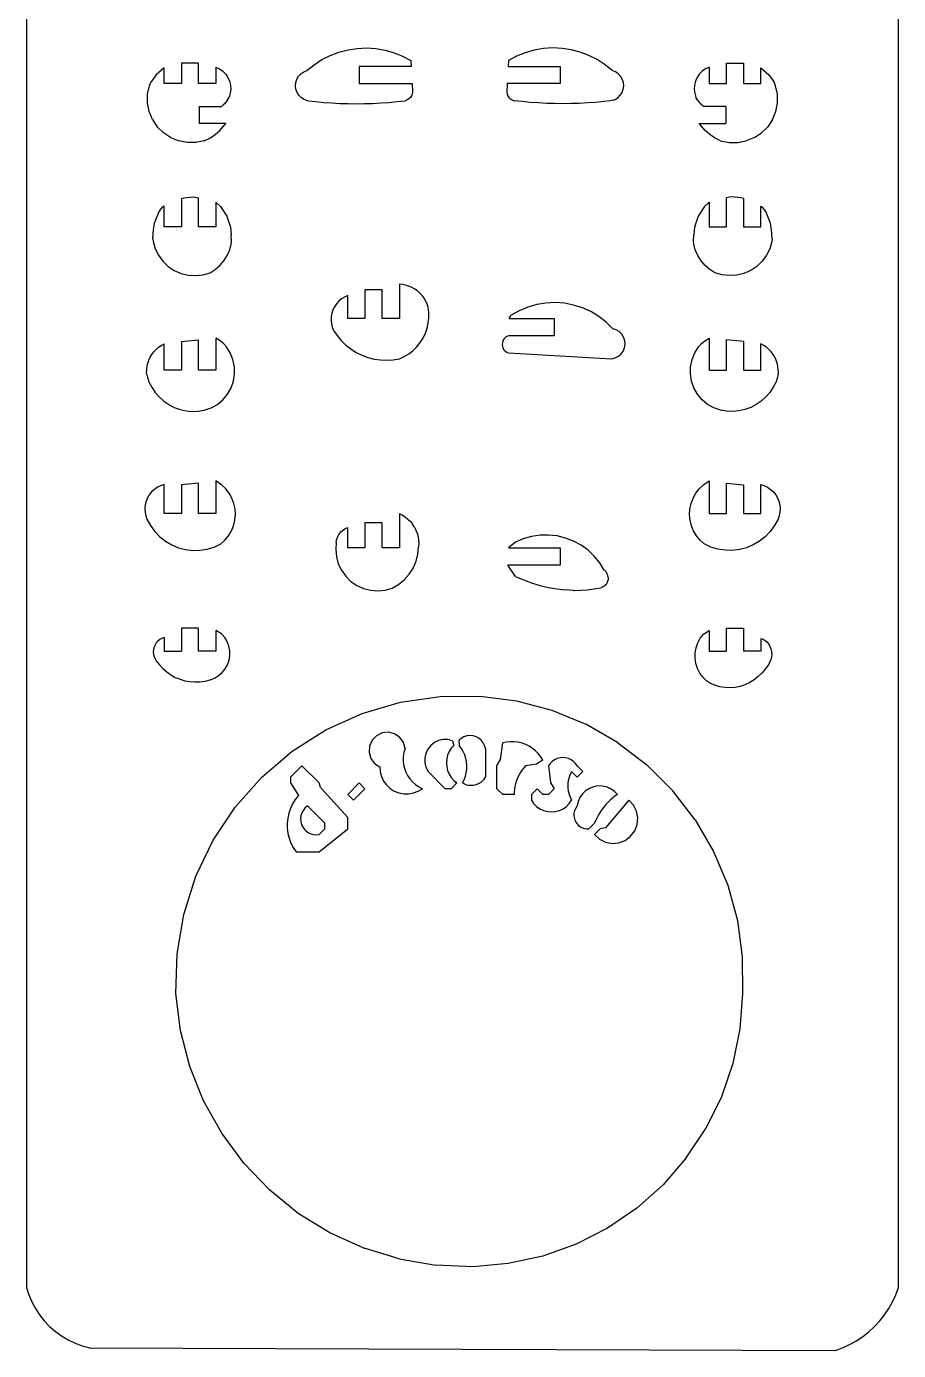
# Model space of a CAD drawing. Extents: x -4.72 to 4.72, y -4.2 to 4.2.
# Drawn here: x 1.829 to 4.724, y -4.162 to 0.237 of the extents above; entities that cross this region are included whole.
import ezdxf

# ---------------------------------------------------------------- set-up
doc = ezdxf.new("R2010")
doc.units = 0
doc.header["$MEASUREMENT"] = 0
doc.layers.get('0').update_dxf_attribs({"linetype": 'CONTINUOUS'})

msp = doc.modelspace()

# ---------------------------------------------------------------- linework, layer by layer
for p, q in [((1.8288, 3.991), (1.8288, -3.9529)), ((4.7244, -3.9529), (4.7244, 3.991)), ((2.81, 0.1271), (2.8376, 0.1411)), ((2.8376, 0.1411), (2.8665, 0.1522)), ((2.8665, 0.1522), (2.8965, 0.16)), ((2.8965, 0.16), (2.9271, 0.1646)), ((2.9271, 0.1646), (2.958, 0.166)), ((2.958, 0.166), (2.9889, 0.164)), ((2.9889, 0.164), (3.0194, 0.1587)), ((3.0194, 0.1587), (3.0492, 0.1501)), ((3.0492, 0.1501), (3.0779, 0.1385)), ((3.0779, 0.1385), (3.1051, 0.1238)), ((3.4563, 0.1385), (3.429, 0.1238)), ((3.485, 0.1501), (3.4563, 0.1385)), ((3.5147, 0.1587), (3.485, 0.1501)), ((3.5452, 0.164), (3.5147, 0.1587)), ((3.5761, 0.166), (3.5452, 0.164)), ((3.6071, 0.1646), (3.5761, 0.166)), ((3.6377, 0.16), (3.6071, 0.1646)), ((3.6676, 0.1522), (3.6377, 0.16)), ((3.6966, 0.1411), (3.6676, 0.1522)), ((3.7242, 0.1271), (3.6966, 0.1411)), ((2.286, 0.1003), (2.2597, 0.0771)), ((2.286, 0.0476), (2.286, 0.1003)), ((2.3431, 0.1148), (2.3431, 0.0476)), ((2.4003, 0.1148), (2.3431, 0.1148)), ((2.4003, 0.0476), (2.4003, 0.1148)), ((2.4574, 0.1017), (2.4574, 0.0476)), ((2.4574, 0.1017), (2.4697, 0.0961)), ((2.4697, 0.0961), (2.4808, 0.0884)), ((2.4808, 0.0884), (2.4903, 0.0789)), ((2.7496, 0.0863), (2.7601, 0.0906)), ((2.7601, 0.0906), (2.7841, 0.1102)), ((2.7841, 0.1102), (2.81, 0.1271)), ((3.1061, 0.1048), (2.9337, 0.1048)), ((2.9337, 0.1048), (2.9337, 0.0476)), ((3.1051, 0.1238), (3.1061, 0.1048)), ((3.429, 0.1238), (3.4281, 0.1048)), ((3.4281, 0.1048), (3.6005, 0.1048)), ((3.6005, 0.1048), (3.6005, 0.0476)), ((3.7501, 0.1102), (3.7242, 0.1271)), ((3.7741, 0.0906), (3.7501, 0.1102)), ((3.7846, 0.0863), (3.7741, 0.0906)), ((4.0724, 0.0884), (4.0629, 0.0789)), ((4.0835, 0.0961), (4.0724, 0.0884)), ((4.0957, 0.1017), (4.0835, 0.0961)), ((4.0957, 0.1017), (4.0957, 0.0476)), ((4.1529, 0.0476), (4.1529, 0.1148)), ((4.1529, 0.1148), (4.21, 0.1148)), ((4.21, 0.1148), (4.21, 0.0476)), ((4.2672, 0.0476), (4.2672, 0.1003)), ((4.2672, 0.1003), (4.2935, 0.0771)), ((2.2367, 0.0401), (2.2418, 0.0522)), ((2.2597, 0.0771), (2.2418, 0.0522)), ((2.3431, 0.0476), (2.286, 0.0476)), ((2.4574, 0.0476), (2.4003, 0.0476)), ((2.4903, 0.0789), (2.4979, 0.0678)), ((2.4979, 0.0678), (2.5034, 0.0554)), ((2.5034, 0.0554), (2.5066, 0.0423)), ((2.7223, 0.0399), (2.7233, 0.0512)), ((2.7233, 0.0512), (2.7268, 0.0619)), ((2.7268, 0.0619), (2.7325, 0.0717)), ((2.7325, 0.0717), (2.7403, 0.08)), ((2.7403, 0.08), (2.7496, 0.0863)), ((2.9337, 0.0476), (3.109, 0.0476)), ((3.109, 0.0476), (3.1104, 0.019)), ((3.4252, 0.0476), (3.4238, 0.019)), ((3.6005, 0.0476), (3.4252, 0.0476)), ((3.7939, 0.08), (3.7846, 0.0863)), ((3.8016, 0.0717), (3.7939, 0.08)), ((3.8073, 0.0619), (3.8016, 0.0717)), ((3.8108, 0.0512), (3.8073, 0.0619)), ((3.8119, 0.0399), (3.8108, 0.0512)), ((4.0498, 0.0554), (4.0466, 0.0423)), ((4.0553, 0.0678), (4.0498, 0.0554)), ((4.0629, 0.0789), (4.0553, 0.0678)), ((4.0957, 0.0476), (4.1529, 0.0476)), ((4.21, 0.0476), (4.2672, 0.0476)), ((4.2935, 0.0771), (4.3114, 0.0522)), ((4.3165, 0.0401), (4.3114, 0.0522)), ((2.2308, -0.0169), (2.2309, 0.0119)), ((2.2309, 0.0119), (2.2367, 0.0401)), ((2.4951, -0.0092), (2.5015, 0.0027)), ((2.5056, 0.0155), (2.5015, 0.0027)), ((2.5073, 0.0289), (2.5056, 0.0155)), ((2.5066, 0.0423), (2.5073, 0.0289)), ((2.7237, 0.0287), (2.7223, 0.0399)), ((2.7275, 0.018), (2.7237, 0.0287)), ((2.7336, 0.0085), (2.7275, 0.018)), ((2.7415, 0.0004), (2.7336, 0.0085)), ((2.7511, -0.0056), (2.7415, 0.0004)), ((3.1037, 0.0014), (3.0988, -0.0032)), ((3.1073, 0.0069), (3.1037, 0.0014)), ((3.1096, 0.0128), (3.1073, 0.0069)), ((3.1104, 0.019), (3.1096, 0.0128)), ((3.4238, 0.019), (3.4245, 0.0128)), ((3.4245, 0.0128), (3.4268, 0.0069)), ((3.4268, 0.0069), (3.4305, 0.0014)), ((3.4305, 0.0014), (3.4354, -0.0032)), ((3.7831, -0.0056), (3.7926, 0.0004)), ((3.7926, 0.0004), (3.8006, 0.0085)), ((3.8006, 0.0085), (3.8066, 0.018)), ((3.8066, 0.018), (3.8105, 0.0287)), ((3.8105, 0.0287), (3.8119, 0.0399)), ((4.0466, 0.0423), (4.0459, 0.0289)), ((4.0459, 0.0289), (4.0476, 0.0155)), ((4.0476, 0.0155), (4.0517, 0.0027)), ((4.0581, -0.0092), (4.0517, 0.0027)), ((4.3223, 0.0119), (4.3165, 0.0401)), ((4.3224, -0.0169), (4.3223, 0.0119)), ((2.2363, -0.0451), (2.2308, -0.0169)), ((2.3671, -0.0286), (2.3668, -0.0286)), ((2.4025, -0.0286), (2.4765, -0.0286)), ((2.4025, -0.0286), (2.4025, -0.0857)), ((2.4765, -0.0286), (2.492, -0.0131)), ((2.4867, -0.0197), (2.4765, -0.0286)), ((2.492, -0.0131), (2.4867, -0.0197)), ((2.4951, -0.0092), (2.492, -0.0131)), ((2.757, -0.0078), (2.7511, -0.0056)), ((2.757, -0.0078), (2.7667, -0.0101)), ((2.7667, -0.0101), (2.7886, -0.0126)), ((2.7886, -0.0126), (2.8156, -0.0151)), ((2.8156, -0.0151), (2.8426, -0.017)), ((2.8426, -0.017), (2.8697, -0.0184)), ((2.8697, -0.0184), (2.8968, -0.0192)), ((2.8968, -0.0192), (2.9239, -0.0195)), ((2.9239, -0.0195), (2.951, -0.0192)), ((2.951, -0.0192), (2.9781, -0.0184)), ((2.9781, -0.0184), (3.0052, -0.017)), ((3.0052, -0.017), (3.0322, -0.0151)), ((3.0322, -0.0151), (3.0592, -0.0126)), ((3.0592, -0.0126), (3.0861, -0.0095)), ((3.0928, -0.0069), (3.0861, -0.0095)), ((3.0988, -0.0032), (3.0928, -0.0069)), ((3.4354, -0.0032), (3.4413, -0.0069)), ((3.4413, -0.0069), (3.448, -0.0095)), ((3.475, -0.0126), (3.448, -0.0095)), ((3.502, -0.0151), (3.475, -0.0126)), ((3.529, -0.017), (3.502, -0.0151)), ((3.5561, -0.0184), (3.529, -0.017)), ((3.5832, -0.0192), (3.5561, -0.0184)), ((3.6103, -0.0195), (3.5832, -0.0192)), ((3.6374, -0.0192), (3.6103, -0.0195)), ((3.6644, -0.0184), (3.6374, -0.0192)), ((3.6915, -0.017), (3.6644, -0.0184)), ((3.7185, -0.0151), (3.6915, -0.017)), ((3.7455, -0.0126), (3.7185, -0.0151)), ((3.7675, -0.0101), (3.7455, -0.0126)), ((3.7772, -0.0078), (3.7675, -0.0101)), ((3.7772, -0.0078), (3.7831, -0.0056)), ((4.0581, -0.0092), (4.0612, -0.0131)), ((4.0612, -0.0131), (4.0665, -0.0197)), ((4.0767, -0.0286), (4.0612, -0.0131)), ((4.0665, -0.0197), (4.0767, -0.0286)), ((4.1507, -0.0286), (4.0767, -0.0286)), ((4.1507, -0.0286), (4.1507, -0.0857)), ((4.1861, -0.0286), (4.1864, -0.0286)), ((4.3169, -0.0451), (4.3224, -0.0169)), ((2.2472, -0.0718), (2.2363, -0.0451)), ((2.2472, -0.0718), (2.2632, -0.0957)), ((2.4902, -0.0857), (2.4025, -0.0857)), ((2.4713, -0.1081), (2.4902, -0.0857)), ((4.063, -0.0857), (4.1507, -0.0857)), ((4.0819, -0.1081), (4.063, -0.0857)), ((4.306, -0.0718), (4.29, -0.0957)), ((4.306, -0.0718), (4.3169, -0.0451)), ((2.2835, -0.1161), (2.2632, -0.0957)), ((2.3075, -0.1321), (2.2835, -0.1161)), ((2.4403, -0.1324), (2.4557, -0.1221)), ((2.4557, -0.1221), (2.4713, -0.1081)), ((4.0975, -0.1221), (4.0819, -0.1081)), ((4.1129, -0.1324), (4.0975, -0.1221)), ((4.2457, -0.1321), (4.2697, -0.1161)), ((4.2697, -0.1161), (4.29, -0.0957)), ((2.3075, -0.1321), (2.3341, -0.1431)), ((2.3623, -0.1487), (2.3341, -0.1431)), ((2.3911, -0.1486), (2.3623, -0.1487)), ((2.4193, -0.1429), (2.3911, -0.1486)), ((2.4193, -0.1429), (2.4403, -0.1324)), ((4.1338, -0.1429), (4.1129, -0.1324)), ((4.1338, -0.1429), (4.1621, -0.1486)), ((4.1621, -0.1486), (4.1909, -0.1487)), ((4.1909, -0.1487), (4.2191, -0.1431)), ((4.2457, -0.1321), (4.2191, -0.1431)), ((2.3431, -0.3346), (2.3516, -0.3318)), ((2.3431, -0.3346), (2.3431, -0.4286)), ((2.3516, -0.3318), (2.384, -0.3293)), ((2.384, -0.3293), (2.4003, -0.3321)), ((2.4003, -0.4286), (2.4003, -0.3321)), ((2.4574, -0.3468), (2.473, -0.3611)), ((2.4574, -0.3468), (2.4574, -0.4286)), ((4.0957, -0.3468), (4.0802, -0.3611)), ((4.0957, -0.3468), (4.0957, -0.4286)), ((4.1692, -0.3293), (4.1529, -0.3321)), ((4.1529, -0.4286), (4.1529, -0.3321)), ((4.2016, -0.3318), (4.1692, -0.3293)), ((4.21, -0.3346), (4.2016, -0.3318)), ((4.21, -0.3346), (4.21, -0.4286)), ((2.2536, -0.4163), (2.2697, -0.3776)), ((2.2697, -0.3776), (2.2805, -0.3631)), ((2.286, -0.3596), (2.2805, -0.3631)), ((2.286, -0.4286), (2.286, -0.3596)), ((2.473, -0.3611), (2.494, -0.393)), ((2.494, -0.393), (2.5066, -0.4291)), ((4.0592, -0.393), (4.0466, -0.4291)), ((4.0802, -0.3611), (4.0592, -0.393)), ((4.2672, -0.3596), (4.2727, -0.3631)), ((4.2672, -0.4286), (4.2672, -0.3596)), ((4.2835, -0.3776), (4.2727, -0.3631)), ((4.2996, -0.4163), (4.2835, -0.3776)), ((2.248, -0.4682), (2.2503, -0.4385)), ((2.2503, -0.4385), (2.2536, -0.4163)), ((2.3431, -0.4286), (2.286, -0.4286)), ((2.4574, -0.4286), (2.4003, -0.4286)), ((2.5066, -0.4291), (2.5089, -0.4548)), ((4.0466, -0.4291), (4.0443, -0.4548)), ((4.0957, -0.4286), (4.1529, -0.4286)), ((4.21, -0.4286), (4.2672, -0.4286)), ((4.3029, -0.4385), (4.2996, -0.4163)), ((4.3052, -0.4682), (4.3029, -0.4385)), ((2.248, -0.4682), (2.2491, -0.4775)), ((2.2491, -0.4775), (2.256, -0.5011)), ((2.5086, -0.4856), (2.5097, -0.4758)), ((2.5097, -0.4758), (2.5089, -0.4548)), ((4.0435, -0.4758), (4.0443, -0.4548)), ((4.0446, -0.4856), (4.0435, -0.4758)), ((4.3041, -0.4775), (4.2972, -0.5011)), ((4.3052, -0.4682), (4.3041, -0.4775)), ((2.256, -0.5011), (2.2669, -0.5231)), ((2.2669, -0.5231), (2.2814, -0.5429)), ((2.4846, -0.5414), (2.4954, -0.5241)), ((2.4954, -0.5241), (2.5035, -0.5053)), ((2.5035, -0.5053), (2.5086, -0.4856)), ((4.0497, -0.5053), (4.0446, -0.4856)), ((4.0578, -0.5241), (4.0497, -0.5053)), ((4.0686, -0.5414), (4.0578, -0.5241)), ((4.2863, -0.5231), (4.2718, -0.5429)), ((4.2972, -0.5011), (4.2863, -0.5231)), ((2.2814, -0.5429), (2.2992, -0.5598)), ((2.2992, -0.5598), (2.3196, -0.5734)), ((2.4384, -0.581), (2.4557, -0.5702)), ((2.4557, -0.5702), (2.4712, -0.5569)), ((2.4712, -0.5569), (2.4846, -0.5414)), ((4.082, -0.5569), (4.0686, -0.5414)), ((4.0975, -0.5702), (4.082, -0.5569)), ((4.1148, -0.581), (4.0975, -0.5702)), ((4.254, -0.5598), (4.2336, -0.5734)), ((4.2718, -0.5429), (4.254, -0.5598)), ((2.3196, -0.5734), (2.3421, -0.5833)), ((2.3421, -0.5833), (2.3659, -0.5891)), ((2.3659, -0.5891), (2.3904, -0.5906)), ((2.3904, -0.5906), (2.4148, -0.5879)), ((2.4148, -0.5879), (2.4384, -0.581)), ((4.1384, -0.5879), (4.1148, -0.581)), ((4.1628, -0.5906), (4.1384, -0.5879)), ((4.1873, -0.5891), (4.1628, -0.5906)), ((4.2111, -0.5833), (4.1873, -0.5891)), ((4.2336, -0.5734), (4.2111, -0.5833)), ((2.8956, -0.6572), (2.8849, -0.6619)), ((2.8956, -0.7334), (2.8956, -0.6572)), ((2.9528, -0.6382), (2.9528, -0.7334)), ((3.0099, -0.6382), (2.9528, -0.6382)), ((3.0099, -0.7334), (3.0099, -0.6382)), ((3.067, -0.6191), (3.067, -0.7334)), ((3.0779, -0.6201), (3.067, -0.6191)), ((3.0885, -0.6223), (3.0779, -0.6201)), ((3.0885, -0.6223), (3.0989, -0.6256)), ((3.1089, -0.6299), (3.0989, -0.6256)), ((3.1183, -0.6353), (3.1089, -0.6299)), ((3.1272, -0.6416), (3.1183, -0.6353)), ((3.1353, -0.6488), (3.1272, -0.6416)), ((3.1426, -0.6569), (3.1353, -0.6488)), ((3.149, -0.6657), (3.1426, -0.6569)), ((2.8514, -0.6938), (2.8462, -0.7043)), ((2.858, -0.6841), (2.8514, -0.6938)), ((2.8659, -0.6755), (2.858, -0.6841)), ((2.8749, -0.668), (2.8659, -0.6755)), ((2.8849, -0.6619), (2.8749, -0.668)), ((3.1545, -0.6751), (3.149, -0.6657)), ((3.1589, -0.685), (3.1545, -0.6751)), ((3.1623, -0.6953), (3.1589, -0.685)), ((3.1646, -0.7129), (3.1623, -0.6953)), ((3.4934, -0.6952), (3.465, -0.7072)), ((3.523, -0.6867), (3.4934, -0.6952)), ((3.5534, -0.6817), (3.523, -0.6867)), ((3.5842, -0.6803), (3.5534, -0.6817)), ((3.615, -0.6825), (3.5842, -0.6803)), ((3.6452, -0.6884), (3.615, -0.6825)), ((3.6746, -0.6977), (3.6452, -0.6884)), ((3.7027, -0.7104), (3.6746, -0.6977)), ((2.8405, -0.7269), (2.84, -0.7386)), ((2.84, -0.7386), (2.8413, -0.7503)), ((2.8426, -0.7154), (2.8405, -0.7269)), ((2.8462, -0.7043), (2.8426, -0.7154)), ((2.9528, -0.7334), (2.8956, -0.7334)), ((3.067, -0.7334), (3.0099, -0.7334)), ((3.1631, -0.7483), (3.1649, -0.7306)), ((3.1649, -0.7306), (3.1646, -0.7129)), ((3.4312, -0.7334), (3.4382, -0.7224)), ((3.4312, -0.7334), (3.5814, -0.7334)), ((3.465, -0.7072), (3.4382, -0.7224)), ((3.5814, -0.7334), (3.5814, -0.7906)), ((3.7291, -0.7264), (3.7027, -0.7104)), ((3.7534, -0.7453), (3.7291, -0.7264)), ((3.7753, -0.767), (3.7534, -0.7453)), ((2.8413, -0.7503), (2.8441, -0.7616)), ((2.8441, -0.7616), (2.8484, -0.7725)), ((2.8484, -0.7725), (2.8602, -0.7901)), ((2.8602, -0.7901), (2.8738, -0.8064)), ((3.1458, -0.7983), (3.1535, -0.7824)), ((3.1535, -0.7824), (3.1593, -0.7656)), ((3.1593, -0.7656), (3.1631, -0.7483)), ((3.429, -0.7906), (3.4233, -0.7932)), ((3.5814, -0.7906), (3.429, -0.7906)), ((3.7867, -0.7705), (3.7753, -0.767)), ((3.7969, -0.7767), (3.7867, -0.7705)), ((3.8054, -0.785), (3.7969, -0.7767)), ((3.8117, -0.7951), (3.8054, -0.785)), ((2.252, -0.8436), (2.2594, -0.8358)), ((2.2594, -0.8358), (2.2676, -0.8288)), ((2.2676, -0.8288), (2.2765, -0.8228)), ((2.2765, -0.8228), (2.286, -0.8177)), ((2.286, -0.9049), (2.286, -0.8177)), ((2.3431, -0.8096), (2.4003, -0.804)), ((2.3431, -0.8096), (2.3431, -0.9049)), ((2.4003, -0.9049), (2.4003, -0.804)), ((2.4684, -0.805), (2.4574, -0.7987)), ((2.4574, -0.7987), (2.4574, -0.9049)), ((2.4828, -0.8165), (2.4684, -0.805)), ((2.4927, -0.8273), (2.4828, -0.8165)), ((2.5055, -0.8476), (2.4927, -0.8273)), ((2.8738, -0.8064), (2.8889, -0.8212)), ((2.8889, -0.8212), (2.9056, -0.8343)), ((2.9056, -0.8343), (2.9235, -0.8456)), ((3.1124, -0.8395), (3.1251, -0.8271)), ((3.1251, -0.8271), (3.1363, -0.8133)), ((3.1363, -0.8133), (3.1458, -0.7983)), ((3.4091, -0.8129), (3.4084, -0.8192)), ((3.4084, -0.8192), (3.4091, -0.8254)), ((3.411, -0.807), (3.4091, -0.8129)), ((3.4091, -0.8254), (3.411, -0.8313)), ((3.4141, -0.8015), (3.411, -0.807)), ((3.411, -0.8313), (3.4141, -0.8368)), ((3.4183, -0.7969), (3.4141, -0.8015)), ((3.4233, -0.7932), (3.4183, -0.7969)), ((3.8101, -0.8412), (3.8147, -0.8301)), ((3.8155, -0.8065), (3.8117, -0.7951)), ((3.8147, -0.8301), (3.8165, -0.8183)), ((3.8165, -0.8183), (3.8155, -0.8065)), ((4.0477, -0.8476), (4.0605, -0.8273)), ((4.0605, -0.8273), (4.0704, -0.8165)), ((4.0704, -0.8165), (4.0848, -0.805)), ((4.0848, -0.805), (4.0957, -0.7987)), ((4.0957, -0.7987), (4.0957, -0.9049)), ((4.1529, -0.9049), (4.1529, -0.804)), ((4.21, -0.8096), (4.1529, -0.804)), ((4.21, -0.8096), (4.21, -0.9049)), ((4.2672, -0.9049), (4.2672, -0.8177)), ((4.2767, -0.8228), (4.2672, -0.8177)), ((4.2856, -0.8288), (4.2767, -0.8228)), ((4.2938, -0.8358), (4.2856, -0.8288)), ((4.3012, -0.8436), (4.2938, -0.8358)), ((2.2317, -0.8813), (2.2352, -0.8711)), ((2.2352, -0.8711), (2.2398, -0.8613)), ((2.2398, -0.8613), (2.2454, -0.8522)), ((2.2454, -0.8522), (2.252, -0.8436)), ((2.5145, -0.8698), (2.5055, -0.8476)), ((2.5193, -0.8933), (2.5145, -0.8698)), ((2.9235, -0.8456), (2.9425, -0.855)), ((2.9425, -0.855), (2.9623, -0.8624)), ((2.9623, -0.8624), (2.9829, -0.8677)), ((2.9829, -0.8677), (3.0038, -0.8707)), ((3.0038, -0.8707), (3.025, -0.8716)), ((3.025, -0.8716), (3.0462, -0.8703)), ((3.0462, -0.8703), (3.067, -0.8668)), ((3.067, -0.8668), (3.0832, -0.8595)), ((3.0832, -0.8595), (3.0984, -0.8503)), ((3.0984, -0.8503), (3.1124, -0.8395)), ((3.4141, -0.8368), (3.4183, -0.8414)), ((3.4183, -0.8414), (3.4233, -0.8451)), ((3.4233, -0.8451), (3.429, -0.8477)), ((3.429, -0.8477), (3.7719, -0.8668)), ((3.7719, -0.8668), (3.7835, -0.864)), ((3.7835, -0.864), (3.7941, -0.8586)), ((3.7941, -0.8586), (3.8032, -0.8508)), ((3.8032, -0.8508), (3.8101, -0.8412)), ((4.0339, -0.8933), (4.0387, -0.8698)), ((4.0387, -0.8698), (4.0477, -0.8476)), ((4.3078, -0.8522), (4.3012, -0.8436)), ((4.3134, -0.8613), (4.3078, -0.8522)), ((4.318, -0.8711), (4.3134, -0.8613)), ((4.3215, -0.8813), (4.318, -0.8711)), ((2.2278, -0.9132), (2.228, -0.9024)), ((2.2284, -0.9191), (2.2278, -0.9132)), ((2.228, -0.9024), (2.2293, -0.8918)), ((2.2284, -0.9191), (2.2304, -0.9285)), ((2.2293, -0.8918), (2.2317, -0.8813)), ((2.3431, -0.9049), (2.286, -0.9049)), ((2.4574, -0.9049), (2.4003, -0.9049)), ((2.5162, -0.941), (2.5199, -0.9173)), ((2.5199, -0.9173), (2.5193, -0.8933)), ((4.0333, -0.9173), (4.0339, -0.8933)), ((4.037, -0.941), (4.0333, -0.9173)), ((4.0957, -0.9049), (4.1529, -0.9049)), ((4.21, -0.9049), (4.2672, -0.9049)), ((4.3239, -0.8918), (4.3215, -0.8813)), ((4.3248, -0.9191), (4.3228, -0.9285)), ((4.3252, -0.9024), (4.3239, -0.8918)), ((4.3248, -0.9191), (4.3254, -0.9132)), ((4.3254, -0.9132), (4.3252, -0.9024)), ((2.2304, -0.9285), (2.2355, -0.9432)), ((2.2355, -0.9432), (2.2446, -0.9615)), ((2.2446, -0.9615), (2.2559, -0.9785)), ((2.4965, -0.9845), (2.5083, -0.9636)), ((2.5083, -0.9636), (2.5162, -0.941)), ((4.0449, -0.9636), (4.037, -0.941)), ((4.0567, -0.9845), (4.0449, -0.9636)), ((4.3086, -0.9615), (4.2973, -0.9785)), ((4.3177, -0.9432), (4.3086, -0.9615)), ((4.3228, -0.9285), (4.3177, -0.9432)), ((2.2559, -0.9785), (2.2693, -0.9939)), ((2.2693, -0.9939), (2.2845, -1.0076)), ((2.2845, -1.0076), (2.3013, -1.0191)), ((2.4628, -1.0184), (2.4812, -1.003)), ((2.4812, -1.003), (2.4965, -0.9845)), ((4.072, -1.003), (4.0567, -0.9845)), ((4.0904, -1.0184), (4.072, -1.003)), ((4.2687, -1.0076), (4.2519, -1.0191)), ((4.2839, -0.9939), (4.2687, -1.0076)), ((4.2973, -0.9785), (4.2839, -0.9939)), ((2.3013, -1.0191), (2.3194, -1.0285)), ((2.3194, -1.0285), (2.3386, -1.0355)), ((2.3386, -1.0355), (2.3585, -1.04)), ((2.3585, -1.04), (2.3788, -1.042)), ((2.3788, -1.042), (2.3992, -1.0414)), ((2.3992, -1.0414), (2.4193, -1.0382)), ((2.4193, -1.0382), (2.442, -1.0303)), ((2.442, -1.0303), (2.4628, -1.0184)), ((4.1112, -1.0303), (4.0904, -1.0184)), ((4.1338, -1.0382), (4.1112, -1.0303)), ((4.154, -1.0414), (4.1338, -1.0382)), ((4.1744, -1.042), (4.154, -1.0414)), ((4.1947, -1.04), (4.1744, -1.042)), ((4.2146, -1.0355), (4.1947, -1.04)), ((4.2338, -1.0285), (4.2146, -1.0355)), ((4.2519, -1.0191), (4.2338, -1.0285)), ((2.4574, -1.2726), (2.4574, -1.3811)), ((2.4765, -1.2859), (2.4574, -1.2726)), ((4.0767, -1.2859), (4.0957, -1.2726)), ((4.0957, -1.2726), (4.0957, -1.3811)), ((2.2366, -1.3186), (2.2304, -1.3291)), ((2.2443, -1.3091), (2.2366, -1.3186)), ((2.2533, -1.3008), (2.2443, -1.3091)), ((2.2634, -1.2939), (2.2533, -1.3008)), ((2.2743, -1.2886), (2.2634, -1.2939)), ((2.286, -1.2849), (2.2743, -1.2886)), ((2.286, -1.3811), (2.286, -1.2849)), ((2.4003, -1.2803), (2.3431, -1.2859)), ((2.3431, -1.2859), (2.3431, -1.3811)), ((2.4003, -1.3811), (2.4003, -1.2803)), ((2.4902, -1.2988), (2.4765, -1.2859)), ((2.5018, -1.3136), (2.4902, -1.2988)), ((2.511, -1.33), (2.5018, -1.3136)), ((4.0422, -1.33), (4.0514, -1.3136)), ((4.0514, -1.3136), (4.063, -1.2988)), ((4.063, -1.2988), (4.0767, -1.2859)), ((4.1529, -1.3811), (4.1529, -1.2803)), ((4.1529, -1.2803), (4.21, -1.2859)), ((4.21, -1.2859), (4.21, -1.3811)), ((4.2672, -1.3811), (4.2672, -1.2849)), ((4.2672, -1.2849), (4.2789, -1.2886)), ((4.2789, -1.2886), (4.2898, -1.2939)), ((4.2898, -1.2939), (4.2999, -1.3008)), ((4.2999, -1.3008), (4.3089, -1.3091)), ((4.3089, -1.3091), (4.3166, -1.3186)), ((4.3166, -1.3186), (4.3228, -1.3291)), ((2.2229, -1.3523), (2.2217, -1.3645)), ((2.2258, -1.3405), (2.2229, -1.3523)), ((2.2304, -1.3291), (2.2258, -1.3405)), ((2.5177, -1.3476), (2.511, -1.33)), ((2.5216, -1.366), (2.5177, -1.3476)), ((4.0316, -1.366), (4.0355, -1.3476)), ((4.0355, -1.3476), (4.0422, -1.33)), ((4.3228, -1.3291), (4.3274, -1.3405)), ((4.3274, -1.3405), (4.3303, -1.3523)), ((4.3303, -1.3523), (4.3315, -1.3645)), ((2.2217, -1.3645), (2.2223, -1.3767)), ((2.2223, -1.3767), (2.2247, -1.3887)), ((2.2247, -1.3887), (2.2288, -1.4002)), ((2.2288, -1.4002), (2.2402, -1.4215)), ((2.3431, -1.3811), (2.286, -1.3811)), ((2.4574, -1.3811), (2.4003, -1.3811)), ((2.5166, -1.4218), (2.5211, -1.4035)), ((2.5211, -1.4035), (2.5228, -1.3848)), ((2.5228, -1.3848), (2.5216, -1.366)), ((3.067, -1.3811), (3.067, -1.4954)), ((3.067, -1.3811), (3.0772, -1.3863)), ((3.0772, -1.3863), (3.0867, -1.3925)), ((3.0867, -1.3925), (3.0956, -1.3996)), ((3.0956, -1.3996), (3.1036, -1.4076)), ((3.1036, -1.4076), (3.1108, -1.4165)), ((4.0304, -1.3848), (4.0316, -1.366)), ((4.0321, -1.4035), (4.0304, -1.3848)), ((4.0366, -1.4218), (4.0321, -1.4035)), ((4.0957, -1.3811), (4.1529, -1.3811)), ((4.21, -1.3811), (4.2672, -1.3811)), ((4.3244, -1.4002), (4.313, -1.4215)), ((4.3285, -1.3887), (4.3244, -1.4002)), ((4.3309, -1.3767), (4.3285, -1.3887)), ((4.3315, -1.3645), (4.3309, -1.3767)), ((2.2402, -1.4215), (2.2544, -1.4411)), ((2.2544, -1.4411), (2.2711, -1.4585)), ((2.4998, -1.4554), (2.5095, -1.4392)), ((2.5095, -1.4392), (2.5166, -1.4218)), ((2.8636, -1.4555), (2.8663, -1.4508)), ((2.8663, -1.4508), (2.8695, -1.4463)), ((2.8695, -1.4463), (2.873, -1.4422)), ((2.873, -1.4422), (2.8769, -1.4384)), ((2.8769, -1.4384), (2.8812, -1.435)), ((2.8812, -1.435), (2.8857, -1.432)), ((2.8857, -1.432), (2.8906, -1.4294)), ((2.8906, -1.4294), (2.8956, -1.4273)), ((2.8956, -1.4954), (2.8956, -1.4273)), ((3.0099, -1.4123), (2.9528, -1.4123)), ((2.9528, -1.4123), (2.9528, -1.4954)), ((3.0099, -1.4954), (3.0099, -1.4123)), ((3.117, -1.426), (3.1108, -1.4165)), ((3.117, -1.426), (3.1221, -1.4362)), ((3.1221, -1.4362), (3.1262, -1.4468)), ((3.1262, -1.4468), (3.1291, -1.4578)), ((4.0437, -1.4392), (4.0366, -1.4218)), ((4.0534, -1.4554), (4.0437, -1.4392)), ((4.2988, -1.4411), (4.2821, -1.4585)), ((4.313, -1.4215), (4.2988, -1.4411)), ((2.2711, -1.4585), (2.2901, -1.4735)), ((2.2901, -1.4735), (2.311, -1.4857)), ((2.311, -1.4857), (2.3333, -1.4949)), ((2.3333, -1.4949), (2.3567, -1.501)), ((2.4287, -1.4996), (2.4518, -1.4925)), ((2.4518, -1.4925), (2.4738, -1.4824)), ((2.4738, -1.4824), (2.4878, -1.4699)), ((2.4878, -1.4699), (2.4998, -1.4554)), ((2.8575, -1.4764), (2.8555, -1.5005)), ((2.8575, -1.4764), (2.8583, -1.471)), ((2.8583, -1.471), (2.8596, -1.4657)), ((2.8596, -1.4657), (2.8613, -1.4605)), ((2.8613, -1.4605), (2.8636, -1.4555)), ((2.9528, -1.4954), (2.8956, -1.4954)), ((3.067, -1.4954), (3.0099, -1.4954)), ((3.1286, -1.5161), (3.1308, -1.4917)), ((3.1291, -1.4578), (3.1309, -1.469)), ((3.1315, -1.4804), (3.1308, -1.4917)), ((3.1309, -1.469), (3.1315, -1.4804)), ((3.4521, -1.4764), (3.4296, -1.4954)), ((3.4296, -1.4954), (3.6005, -1.4954)), ((3.4783, -1.4651), (3.4521, -1.4764)), ((3.5058, -1.4574), (3.4783, -1.4651)), ((3.534, -1.4532), (3.5058, -1.4574)), ((3.5626, -1.4527), (3.534, -1.4532)), ((3.591, -1.4558), (3.5626, -1.4527)), ((3.6187, -1.4626), (3.591, -1.4558)), ((3.6005, -1.4954), (3.6005, -1.5526)), ((3.6453, -1.4729), (3.6187, -1.4626)), ((3.6704, -1.4866), (3.6453, -1.4729)), ((3.6935, -1.5033), (3.6704, -1.4866)), ((4.0654, -1.4699), (4.0534, -1.4554)), ((4.0794, -1.4824), (4.0654, -1.4699)), ((4.1014, -1.4925), (4.0794, -1.4824)), ((4.1245, -1.4996), (4.1014, -1.4925)), ((4.2199, -1.4949), (4.1965, -1.501)), ((4.2422, -1.4857), (4.2199, -1.4949)), ((4.2631, -1.4735), (4.2422, -1.4857)), ((4.2821, -1.4585), (4.2631, -1.4735)), ((2.3567, -1.501), (2.3807, -1.5039)), ((2.3807, -1.5039), (2.4048, -1.5034)), ((2.4048, -1.5034), (2.4287, -1.4996)), ((2.8555, -1.5005), (2.8578, -1.5246)), ((2.8578, -1.5246), (2.8642, -1.548)), ((3.1127, -1.5622), (3.1225, -1.5398)), ((3.1225, -1.5398), (3.1286, -1.5161)), ((3.7143, -1.5229), (3.6935, -1.5033)), ((3.7324, -1.545), (3.7143, -1.5229)), ((4.1484, -1.5034), (4.1245, -1.4996)), ((4.1725, -1.5039), (4.1484, -1.5034)), ((4.1965, -1.501), (4.1725, -1.5039)), ((2.8642, -1.548), (2.8746, -1.5698)), ((2.8746, -1.5698), (2.8887, -1.5895)), ((3.0832, -1.6011), (3.0995, -1.5828)), ((3.0995, -1.5828), (3.1127, -1.5622)), ((3.6005, -1.5526), (3.4268, -1.5526)), ((3.4521, -1.5907), (3.4268, -1.5526)), ((3.7475, -1.5692), (3.7324, -1.545)), ((3.7495, -1.571), (3.7475, -1.5692)), ((3.7515, -1.5729), (3.7495, -1.571)), ((3.7532, -1.5751), (3.7515, -1.5729)), ((3.7548, -1.5773), (3.7532, -1.5751)), ((3.7562, -1.5797), (3.7548, -1.5773)), ((3.7573, -1.5822), (3.7562, -1.5797)), ((3.7583, -1.5847), (3.7573, -1.5822)), ((2.8887, -1.5895), (2.906, -1.6065)), ((2.906, -1.6065), (2.926, -1.6201)), ((2.926, -1.6201), (2.948, -1.6301)), ((3.043, -1.6288), (3.0642, -1.6165)), ((3.0642, -1.6165), (3.0832, -1.6011)), ((3.4521, -1.5907), (3.4787, -1.6019)), ((3.4787, -1.6019), (3.5059, -1.6117)), ((3.5059, -1.6117), (3.5337, -1.6199)), ((3.5337, -1.6199), (3.5618, -1.6265)), ((3.5618, -1.6265), (3.5903, -1.6316)), ((3.7128, -1.6318), (3.7344, -1.6277)), ((3.7344, -1.6277), (3.739, -1.6266)), ((3.7423, -1.6252), (3.739, -1.6266)), ((3.7454, -1.6235), (3.7423, -1.6252)), ((3.7483, -1.6214), (3.7454, -1.6235)), ((3.751, -1.619), (3.7483, -1.6214)), ((3.7534, -1.6163), (3.751, -1.619)), ((3.7554, -1.6134), (3.7534, -1.6163)), ((3.7571, -1.6102), (3.7554, -1.6134)), ((3.7585, -1.6069), (3.7571, -1.6102)), ((3.7591, -1.5874), (3.7583, -1.5847)), ((3.7594, -1.6035), (3.7585, -1.6069)), ((3.7596, -1.5901), (3.7591, -1.5874)), ((3.76, -1.5999), (3.7594, -1.6035)), ((3.7599, -1.5928), (3.7596, -1.5901)), ((3.7599, -1.5928), (3.7602, -1.5964)), ((3.7602, -1.5964), (3.76, -1.5999)), ((2.948, -1.6301), (2.9715, -1.6361)), ((2.9715, -1.6361), (2.9956, -1.6379)), ((2.9956, -1.6379), (3.0197, -1.6354)), ((3.0197, -1.6354), (3.043, -1.6288)), ((3.5903, -1.6316), (3.619, -1.635)), ((3.645, -1.6366), (3.619, -1.635)), ((3.645, -1.6366), (3.6472, -1.6367)), ((3.6472, -1.6367), (3.6691, -1.6363)), ((3.6691, -1.6363), (3.691, -1.6347)), ((3.691, -1.6347), (3.7128, -1.6318)), ((2.2715, -1.8), (2.2653, -1.805)), ((2.2785, -1.7961), (2.2715, -1.8)), ((2.286, -1.7933), (2.2785, -1.7961)), ((2.286, -1.7933), (2.286, -1.8383)), ((2.3431, -1.7621), (2.3431, -1.8383)), ((2.4003, -1.7621), (2.3431, -1.7621)), ((2.4003, -1.8383), (2.4003, -1.7621)), ((2.4574, -1.7702), (2.4574, -1.8383)), ((2.4765, -1.7812), (2.4574, -1.7702)), ((2.4869, -1.7931), (2.4765, -1.7812)), ((2.4951, -1.8067), (2.4869, -1.7931)), ((4.0581, -1.8108), (4.0663, -1.7957)), ((4.0663, -1.7957), (4.0767, -1.7824)), ((4.0767, -1.7824), (4.0957, -1.7702)), ((4.0957, -1.7702), (4.0957, -1.8383)), ((4.1529, -1.8383), (4.1529, -1.7621)), ((4.1529, -1.7621), (4.21, -1.7621)), ((4.21, -1.7621), (4.21, -1.8383)), ((4.2672, -1.7959), (4.2747, -1.799)), ((4.2672, -1.7959), (4.2672, -1.8383)), ((4.2747, -1.799), (4.2817, -1.8034)), ((4.2817, -1.8034), (4.2879, -1.8089)), ((2.2505, -1.8328), (2.2499, -1.8408)), ((2.2499, -1.8408), (2.2505, -1.8488)), ((2.2524, -1.825), (2.2505, -1.8328)), ((2.2556, -1.8177), (2.2524, -1.825)), ((2.2599, -1.811), (2.2556, -1.8177)), ((2.2653, -1.805), (2.2599, -1.811)), ((2.286, -1.8383), (2.3431, -1.8383)), ((2.4574, -1.8383), (2.4003, -1.8383)), ((2.5008, -1.8214), (2.4951, -1.8067)), ((2.5038, -1.837), (2.5008, -1.8214)), ((2.5041, -1.8528), (2.5038, -1.837)), ((4.0491, -1.8621), (4.0494, -1.8445)), ((4.0494, -1.8445), (4.0524, -1.8272)), ((4.0524, -1.8272), (4.0581, -1.8108)), ((4.0957, -1.8383), (4.1529, -1.8383)), ((4.2672, -1.8383), (4.21, -1.8383)), ((4.2879, -1.8089), (4.2933, -1.8156)), ((4.2933, -1.8156), (4.2976, -1.8231)), ((4.2976, -1.8231), (4.3008, -1.8312)), ((4.3008, -1.8312), (4.3027, -1.8399)), ((4.3027, -1.8399), (4.3033, -1.8488)), ((2.2505, -1.8488), (2.2524, -1.8565)), ((2.2524, -1.8565), (2.2556, -1.8639)), ((2.2556, -1.8639), (2.2599, -1.8706)), ((2.2599, -1.8706), (2.27, -1.8842)), ((2.27, -1.8842), (2.2815, -1.8966)), ((2.4887, -1.8972), (2.4964, -1.8834)), ((2.4964, -1.8834), (2.5016, -1.8684)), ((2.5016, -1.8684), (2.5041, -1.8528)), ((4.0516, -1.8795), (4.0491, -1.8621)), ((4.0568, -1.8962), (4.0516, -1.8795)), ((4.2933, -1.882), (4.2832, -1.8971)), ((4.2976, -1.8745), (4.2933, -1.882)), ((4.3008, -1.8663), (4.2976, -1.8745)), ((4.3027, -1.8576), (4.3008, -1.8663)), ((4.3033, -1.8488), (4.3027, -1.8576)), ((2.2815, -1.8966), (2.2943, -1.9077)), ((2.2943, -1.9077), (2.3082, -1.9174)), ((2.3082, -1.9174), (2.323, -1.9255)), ((2.323, -1.9255), (2.3386, -1.932)), ((2.3386, -1.932), (2.3549, -1.9367)), ((2.422, -1.9378), (2.4384, -1.9336)), ((2.4384, -1.9336), (2.4532, -1.928)), ((2.4532, -1.928), (2.4668, -1.9198)), ((2.4668, -1.9198), (2.4787, -1.9095)), ((2.4787, -1.9095), (2.4887, -1.8972)), ((4.0645, -1.9115), (4.0568, -1.8962)), ((4.0745, -1.9252), (4.0645, -1.9115)), ((4.0864, -1.9367), (4.0745, -1.9252)), ((4.245, -1.934), (4.2302, -1.943)), ((4.2589, -1.9232), (4.245, -1.934)), ((4.2717, -1.9109), (4.2589, -1.9232)), ((4.2832, -1.8971), (4.2717, -1.9109)), ((2.3549, -1.9367), (2.3715, -1.9397)), ((2.3715, -1.9397), (2.3884, -1.9409)), ((2.3884, -1.9409), (2.4053, -1.9403)), ((2.4053, -1.9403), (2.422, -1.9378)), ((4.1, -1.9458), (4.0864, -1.9367)), ((4.1148, -1.952), (4.1, -1.9458)), ((4.1312, -1.9567), (4.1148, -1.952)), ((4.1479, -1.9595), (4.1312, -1.9567)), ((4.1648, -1.9602), (4.1479, -1.9595)), ((4.1817, -1.9589), (4.1648, -1.9602)), ((4.1983, -1.9555), (4.1817, -1.9589)), ((4.2146, -1.9502), (4.1983, -1.9555)), ((4.2302, -1.943), (4.2146, -1.9502)), ((2.9438, -2.0456), (3.0711, -2.0082)), ((3.0711, -2.0082), (3.2024, -1.9889)), ((3.2024, -1.9889), (3.335, -1.9881)), ((3.335, -1.9881), (3.4558, -2.0038)), ((3.4558, -2.0038), (3.5736, -2.0351)), ((2.823, -2.1003), (2.9438, -2.0456)), ((3.5736, -2.0351), (3.6862, -2.0815)), ((2.7109, -2.1713), (2.823, -2.1003)), ((3.0098, -2.1104), (2.991, -2.1195)), ((3.0306, -2.1082), (3.0098, -2.1104)), ((3.0509, -2.1133), (3.0306, -2.1082)), ((3.7918, -2.1422), (3.6862, -2.0815)), ((2.968, -2.1537), (2.9666, -2.1746)), ((2.9765, -2.1346), (2.968, -2.1537)), ((2.991, -2.1195), (2.9765, -2.1346)), ((3.0682, -2.1251), (3.0509, -2.1133)), ((3.0804, -2.142), (3.0682, -2.1251)), ((3.0861, -2.1622), (3.0804, -2.142)), ((3.1709, -2.1517), (3.1611, -2.164)), ((3.1832, -2.142), (3.1709, -2.1517)), ((3.1973, -2.1352), (3.1832, -2.142)), ((3.2127, -2.1319), (3.1973, -2.1352)), ((3.2284, -2.1322), (3.2127, -2.1319)), ((3.2436, -2.136), (3.2284, -2.1322)), ((3.2476, -2.1515), (3.2391, -2.1613)), ((3.2436, -2.136), (3.2476, -2.1515)), ((3.2719, -2.1282), (3.264, -2.135)), ((3.264, -2.135), (3.2658, -2.152)), ((3.273, -2.1617), (3.2658, -2.152)), ((3.2811, -2.1232), (3.2719, -2.1282)), ((3.291, -2.1201), (3.2811, -2.1232)), ((3.3013, -2.1191), (3.291, -2.1201)), ((3.3117, -2.1201), (3.3013, -2.1191)), ((3.3216, -2.1231), (3.3117, -2.1201)), ((3.3308, -2.1281), (3.3216, -2.1231)), ((3.3388, -2.1348), (3.3308, -2.1281)), ((3.3452, -2.1429), (3.3388, -2.1348)), ((3.35, -2.1522), (3.3452, -2.1429)), ((3.3528, -2.1622), (3.35, -2.1522)), ((3.4032, -2.1986), (3.41, -2.1431)), ((3.4227, -2.1406), (3.41, -2.1431)), ((3.4356, -2.1394), (3.4227, -2.1406)), ((3.4486, -2.1397), (3.4356, -2.1394)), ((3.4615, -2.1414), (3.4486, -2.1397)), ((3.4742, -2.1445), (3.4615, -2.1414)), ((3.4864, -2.149), (3.4742, -2.1445)), ((3.498, -2.1547), (3.4864, -2.149)), ((3.509, -2.1617), (3.498, -2.1547)), ((3.7918, -2.1422), (3.8887, -2.2162)), ((2.6099, -2.2573), (2.7109, -2.1713)), ((2.9666, -2.1746), (2.9725, -2.1947)), ((2.9725, -2.1947), (2.9849, -2.2115)), ((3.0801, -2.1881), (3.0796, -2.2014)), ((3.0823, -2.1749), (3.0801, -2.1881)), ((3.0861, -2.1622), (3.0823, -2.1749)), ((3.1544, -2.1782), (3.1511, -2.1935)), ((3.1511, -2.1935), (3.1513, -2.2092)), ((3.1611, -2.164), (3.1544, -2.1782)), ((3.2243, -2.1969), (3.2232, -2.2098)), ((3.2273, -2.1843), (3.2243, -2.1969)), ((3.2323, -2.1723), (3.2273, -2.1843)), ((3.2391, -2.1613), (3.2323, -2.1723)), ((3.2791, -2.1721), (3.273, -2.1617)), ((3.284, -2.1831), (3.2791, -2.1721)), ((3.2877, -2.1947), (3.284, -2.1831)), ((3.29, -2.2065), (3.2877, -2.1947)), ((3.3528, -2.1622), (3.3528, -2.2574)), ((3.3909, -2.2193), (3.4032, -2.1986)), ((3.5191, -2.1699), (3.509, -2.1617)), ((3.5283, -2.1791), (3.5191, -2.1699)), ((3.5364, -2.1893), (3.5283, -2.1791)), ((3.5433, -2.2003), (3.5364, -2.1893)), ((3.5826, -2.1996), (3.5748, -2.205)), ((3.5913, -2.1956), (3.5826, -2.1996)), ((3.6005, -2.1932), (3.5913, -2.1956)), ((3.61, -2.1924), (3.6005, -2.1932)), ((3.6195, -2.1932), (3.61, -2.1924)), ((3.6287, -2.1956), (3.6195, -2.1932)), ((3.6373, -2.1996), (3.6287, -2.1956)), ((3.6452, -2.205), (3.6373, -2.1996)), ((2.7432, -2.2193), (2.7051, -2.2574)), ((2.8004, -2.2765), (2.7432, -2.2193)), ((2.9849, -2.2115), (3.0023, -2.2231)), ((3.0023, -2.2231), (3.0035, -2.2395)), ((3.0035, -2.2395), (3.0077, -2.2553)), ((3.0796, -2.2014), (3.0808, -2.2147)), ((3.0808, -2.2147), (3.0836, -2.2277)), ((3.0836, -2.2277), (3.0881, -2.2402)), ((3.0881, -2.2402), (3.0941, -2.2521)), ((3.1513, -2.2092), (3.1551, -2.2244)), ((3.1551, -2.2244), (3.1623, -2.2384)), ((3.2195, -2.2955), (3.1623, -2.2384)), ((3.2232, -2.2098), (3.2243, -2.2227)), ((3.2243, -2.2227), (3.2273, -2.2353)), ((3.2273, -2.2353), (3.2323, -2.2473)), ((3.2862, -2.2543), (3.2892, -2.2426)), ((3.2892, -2.2426), (3.2908, -2.2306)), ((3.2911, -2.2186), (3.29, -2.2065)), ((3.2908, -2.2306), (3.2911, -2.2186)), ((3.3909, -2.2955), (3.3909, -2.2193)), ((3.47, -2.24), (3.4655, -2.2475)), ((3.4749, -2.2328), (3.47, -2.24)), ((3.4803, -2.2259), (3.4749, -2.2328)), ((3.4862, -2.2193), (3.4803, -2.2259)), ((3.5223, -2.2136), (3.4862, -2.2193)), ((3.5433, -2.2003), (3.5223, -2.2136)), ((3.5679, -2.2116), (3.5624, -2.2193)), ((3.5624, -2.2193), (3.5691, -2.2748)), ((3.5748, -2.205), (3.5679, -2.2116)), ((3.6386, -2.2384), (3.6349, -2.2458)), ((3.6386, -2.2384), (3.6576, -2.2574)), ((3.652, -2.2116), (3.6452, -2.205)), ((3.6576, -2.2193), (3.652, -2.2116)), ((3.6767, -2.2384), (3.6576, -2.2193)), ((3.6576, -2.2574), (3.6767, -2.2384)), ((3.8887, -2.2162), (3.975, -2.3021)), ((2.5218, -2.3565), (2.6099, -2.2573)), ((2.7051, -2.2574), (2.7051, -2.2765)), ((2.7051, -2.2765), (2.7318, -2.3184)), ((2.805, -2.2916), (2.8004, -2.2765)), ((2.8956, -2.3146), (2.9337, -2.2765)), ((2.9528, -2.2955), (2.9337, -2.2765)), ((3.0077, -2.2553), (3.0148, -2.27)), ((3.0148, -2.27), (3.0245, -2.2832)), ((3.0245, -2.2832), (3.0364, -2.2944)), ((3.0941, -2.2521), (3.1016, -2.2632)), ((3.1016, -2.2632), (3.1104, -2.2732)), ((3.1104, -2.2732), (3.1204, -2.282)), ((3.1204, -2.282), (3.1314, -2.2895)), ((3.2323, -2.2473), (3.2391, -2.2583)), ((3.2575, -2.2765), (3.2385, -2.2955)), ((3.2391, -2.2583), (3.2476, -2.2681)), ((3.2476, -2.2681), (3.2575, -2.2765)), ((3.2766, -2.2765), (3.282, -2.2657)), ((3.2766, -2.2765), (3.2831, -2.2797)), ((3.282, -2.2657), (3.2862, -2.2543)), ((3.2831, -2.2797), (3.2899, -2.2822)), ((3.2899, -2.2822), (3.297, -2.2837)), ((3.297, -2.2837), (3.3042, -2.2842)), ((3.3042, -2.2842), (3.3115, -2.2839)), ((3.3115, -2.2839), (3.3186, -2.2826)), ((3.3186, -2.2826), (3.3255, -2.2804)), ((3.3255, -2.2804), (3.3321, -2.2773)), ((3.3321, -2.2773), (3.3382, -2.2734)), ((3.3382, -2.2734), (3.3437, -2.2687)), ((3.3437, -2.2687), (3.3486, -2.2634)), ((3.3486, -2.2634), (3.3528, -2.2574)), ((3.4525, -2.2799), (3.4506, -2.2885)), ((3.455, -2.2715), (3.4525, -2.2799)), ((3.458, -2.2633), (3.455, -2.2715)), ((3.4615, -2.2553), (3.458, -2.2633)), ((3.4655, -2.2475), (3.4615, -2.2553)), ((3.5691, -2.2748), (3.5814, -2.2955)), ((3.6267, -2.2777), (3.6263, -2.286)), ((3.6263, -2.286), (3.6267, -2.2943)), ((3.6277, -2.2695), (3.6267, -2.2777)), ((3.6294, -2.2614), (3.6277, -2.2695)), ((3.6318, -2.2535), (3.6294, -2.2614)), ((3.6349, -2.2458), (3.6318, -2.2535)), ((3.726, -2.2865), (3.7116, -2.2891)), ((3.7407, -2.2867), (3.726, -2.2865)), ((3.7551, -2.2898), (3.7407, -2.2867)), ((2.7213, -2.3316), (2.7124, -2.3459)), ((2.7318, -2.3184), (2.7213, -2.3316)), ((2.8956, -2.3908), (2.805, -2.2916)), ((2.9147, -2.3336), (2.8956, -2.3146)), ((2.9528, -2.2955), (2.9147, -2.3336)), ((3.0364, -2.2944), (3.0502, -2.3032)), ((3.0502, -2.3032), (3.0654, -2.3093)), ((3.0654, -2.3093), (3.0815, -2.3125)), ((3.0815, -2.3125), (3.0978, -2.3127)), ((3.0978, -2.3127), (3.114, -2.3098)), ((3.114, -2.3098), (3.1293, -2.304)), ((3.1293, -2.304), (3.1433, -2.2955)), ((3.1314, -2.2895), (3.1433, -2.2955)), ((3.2385, -2.2955), (3.2195, -2.2955)), ((3.41, -2.3146), (3.3909, -2.2955)), ((3.448, -2.3146), (3.41, -2.3146)), ((3.4484, -2.3058), (3.448, -2.3146)), ((3.4492, -2.2971), (3.4484, -2.3058)), ((3.4506, -2.2885), (3.4492, -2.2971)), ((3.5243, -2.2955), (3.5052, -2.3146)), ((3.5052, -2.3146), (3.5052, -2.3336)), ((3.5433, -2.3146), (3.5243, -2.2955)), ((3.5624, -2.3146), (3.5433, -2.3146)), ((3.5814, -2.2955), (3.5624, -2.3146)), ((3.6267, -2.2943), (3.6277, -2.3025)), ((3.6277, -2.3025), (3.6294, -2.3106)), ((3.6294, -2.3106), (3.6318, -2.3185)), ((3.6318, -2.3185), (3.6349, -2.3262)), ((3.6349, -2.3262), (3.6386, -2.3336)), ((3.6666, -2.3248), (3.6607, -2.3383)), ((3.6749, -2.3127), (3.6666, -2.3248)), ((3.6855, -2.3025), (3.6749, -2.3127)), ((3.6979, -2.2945), (3.6855, -2.3025)), ((3.7116, -2.2891), (3.6979, -2.2945)), ((3.7686, -2.2957), (3.7551, -2.2898)), ((3.7745, -2.327), (3.7667, -2.3338)), ((3.7807, -2.304), (3.7686, -2.2957)), ((3.7826, -2.3206), (3.7745, -2.327)), ((3.791, -2.3146), (3.7807, -2.304)), ((3.791, -2.3146), (3.7826, -2.3206)), ((4.0494, -2.3986), (3.975, -2.3021)), ((2.4484, -2.467), (2.5218, -2.3565)), ((2.7052, -2.3612), (2.6998, -2.3771)), ((2.7124, -2.3459), (2.7052, -2.3612)), ((2.7459, -2.3698), (2.7411, -2.3807)), ((2.7531, -2.3603), (2.7459, -2.3698)), ((2.7623, -2.3527), (2.7531, -2.3603)), ((2.8194, -2.4098), (2.7623, -2.3527)), ((3.5052, -2.3336), (3.5129, -2.3447)), ((3.5129, -2.3447), (3.5223, -2.3542)), ((3.5223, -2.3542), (3.5333, -2.3619)), ((3.5333, -2.3619), (3.5455, -2.3676)), ((3.5455, -2.3676), (3.5585, -2.3711)), ((3.5585, -2.3711), (3.5719, -2.3723)), ((3.5719, -2.3723), (3.5853, -2.3711)), ((3.5853, -2.3711), (3.5982, -2.3676)), ((3.5982, -2.3676), (3.6104, -2.3619)), ((3.6104, -2.3619), (3.6214, -2.3542)), ((3.6214, -2.3542), (3.6309, -2.3447)), ((3.6309, -2.3447), (3.6386, -2.3336)), ((3.6487, -2.3683), (3.6467, -2.3771)), ((3.6524, -2.3601), (3.6487, -2.3683)), ((3.6576, -2.3527), (3.6524, -2.3601)), ((3.6607, -2.3383), (3.6576, -2.3527)), ((3.7336, -2.3732), (3.7282, -2.382)), ((3.7394, -2.3647), (3.7336, -2.3732)), ((3.7457, -2.3564), (3.7394, -2.3647)), ((3.7523, -2.3486), (3.7457, -2.3564)), ((3.8291, -2.3336), (3.7509, -2.4251)), ((3.7593, -2.341), (3.7523, -2.3486)), ((3.7667, -2.3338), (3.7593, -2.341)), ((3.8443, -2.3502), (3.8291, -2.3336)), ((3.8544, -2.3703), (3.8443, -2.3502)), ((3.8585, -2.3924), (3.8544, -2.3703)), ((2.6962, -2.3936), (2.6946, -2.4104)), ((2.6946, -2.4104), (2.6949, -2.4272)), ((2.6998, -2.3771), (2.6962, -2.3936)), ((2.7411, -2.3807), (2.7389, -2.3924)), ((2.7389, -2.3924), (2.7393, -2.4043)), ((2.7393, -2.4043), (2.7425, -2.4158)), ((2.7425, -2.4158), (2.7481, -2.4263)), ((2.8194, -2.4289), (2.8194, -2.4098)), ((2.8956, -2.4289), (2.8956, -2.3908)), ((3.6467, -2.3771), (3.6465, -2.3861)), ((3.6465, -2.3861), (3.648, -2.395)), ((3.648, -2.395), (3.6512, -2.4035)), ((3.6512, -2.4035), (3.6561, -2.4111)), ((3.6561, -2.4111), (3.6623, -2.4177)), ((3.6623, -2.4177), (3.6696, -2.4229)), ((3.6957, -2.4289), (3.7148, -2.4098)), ((3.7188, -2.4003), (3.7148, -2.4098)), ((3.7233, -2.391), (3.7188, -2.4003)), ((3.7282, -2.382), (3.7233, -2.391)), ((3.8484, -2.4358), (3.8565, -2.4148)), ((3.8565, -2.4148), (3.8585, -2.3924)), ((4.0494, -2.3986), (4.1106, -2.5039)), ((2.6949, -2.4272), (2.6971, -2.4439)), ((2.6971, -2.4439), (2.7012, -2.4603)), ((2.7012, -2.4603), (2.7071, -2.4761)), ((2.7481, -2.4263), (2.756, -2.4353)), ((2.756, -2.4353), (2.7657, -2.4422)), ((2.7657, -2.4422), (2.7767, -2.4467)), ((2.7767, -2.4467), (2.7885, -2.4487)), ((2.7885, -2.4487), (2.8004, -2.4479)), ((2.8004, -2.4479), (2.8194, -2.4289)), ((2.8004, -2.5051), (2.8956, -2.4289)), ((3.6696, -2.4229), (3.6779, -2.4266)), ((3.6779, -2.4266), (3.6867, -2.4286)), ((3.6867, -2.4286), (3.6957, -2.4289)), ((3.7338, -2.4289), (3.7148, -2.4479)), ((3.7148, -2.4479), (3.7313, -2.4631)), ((3.7313, -2.4631), (3.7514, -2.4732)), ((3.7509, -2.4251), (3.7338, -2.4289)), ((3.8169, -2.4673), (3.8348, -2.4537)), ((3.8348, -2.4537), (3.8484, -2.4358)), ((2.391, -2.5866), (2.4484, -2.467)), ((2.7071, -2.4761), (2.7148, -2.4911)), ((2.7148, -2.4911), (2.7242, -2.5051)), ((2.7242, -2.5051), (2.8004, -2.5051)), ((3.7514, -2.4732), (3.7735, -2.4774)), ((3.7735, -2.4774), (3.7959, -2.4754)), ((3.7959, -2.4754), (3.8169, -2.4673)), ((4.1106, -2.5039), (4.1575, -2.6163)), ((2.3509, -2.7131), (2.391, -2.5866)), ((4.1575, -2.6163), (4.1894, -2.7339)), ((2.3288, -2.8439), (2.3509, -2.7131)), ((4.1894, -2.7339), (4.2057, -2.8547)), ((2.3252, -2.9765), (2.3288, -2.8439)), ((4.2057, -2.8547), (4.2061, -2.9765)), ((2.3405, -3.0989), (2.3252, -2.9765)), ((4.2061, -2.9765), (4.1975, -3.0935)), ((2.3713, -3.2183), (2.3405, -3.0989)), ((4.1975, -3.0935), (4.1741, -3.2085)), ((4.1741, -3.2085), (4.1362, -3.3196)), ((2.417, -3.3328), (2.3713, -3.2183)), ((2.477, -3.4406), (2.417, -3.3328)), ((4.1362, -3.3196), (4.0844, -3.4249)), ((4.0195, -3.5227), (4.0844, -3.4249)), ((2.5502, -3.5399), (2.477, -3.4406)), ((2.6354, -3.629), (2.5502, -3.5399)), ((4.0195, -3.5227), (3.9426, -3.6114)), ((2.7313, -3.7066), (2.6354, -3.629)), ((3.9426, -3.6114), (3.855, -3.6895)), ((3.855, -3.6895), (3.7581, -3.7558)), ((2.8363, -3.7712), (2.7313, -3.7066)), ((2.9467, -3.8211), (2.8363, -3.7712)), ((3.7581, -3.7558), (3.6536, -3.8091)), ((2.9487, -3.822), (2.9467, -3.8211)), ((2.9467, -3.8211), (2.9545, -3.8238)), ((2.9545, -3.8238), (2.9487, -3.822)), ((3.0667, -3.8581), (2.9545, -3.8238)), ((3.6536, -3.8091), (3.5431, -3.8487)), ((3.0667, -3.8581), (3.1883, -3.8788)), ((3.5431, -3.8487), (3.4284, -3.8737)), ((3.3115, -3.8839), (3.1883, -3.8788)), ((3.4284, -3.8737), (3.3115, -3.8839)), ((1.8288, -3.9529), (1.8365, -3.9771)), ((4.7155, -3.9769), (4.7244, -3.9529)), ((1.8365, -3.9771), (1.8463, -4.0005)), ((1.8463, -4.0005), (1.8582, -4.0229)), ((4.6923, -4.0226), (4.7048, -4.0002)), ((4.7048, -4.0002), (4.7155, -3.9769)), ((1.8582, -4.0229), (1.8721, -4.0442)), ((1.8721, -4.0442), (1.8879, -4.064)), ((4.6622, -4.064), (4.6781, -4.0439)), ((4.6781, -4.0439), (4.6923, -4.0226)), ((1.8879, -4.064), (1.9055, -4.0824)), ((1.9055, -4.0824), (1.9246, -4.0991)), ((4.626, -4.1002), (4.6448, -4.0828)), ((4.6448, -4.0828), (4.6622, -4.064)), ((1.9246, -4.0991), (1.9452, -4.1139)), ((1.9452, -4.1139), (1.9671, -4.1269)), ((1.9671, -4.1269), (1.99, -4.1377)), ((4.5622, -4.1428), (4.5845, -4.1303)), ((4.5845, -4.1303), (4.6059, -4.1161)), ((4.6059, -4.1161), (4.626, -4.1002)), ((1.99, -4.1377), (2.0139, -4.1465)), ((2.0139, -4.1465), (2.0384, -4.153)), ((2.0384, -4.153), (4.5148, -4.1624)), ((4.5148, -4.1624), (4.5389, -4.1536)), ((4.5389, -4.1536), (4.5622, -4.1428))]:
    msp.add_line(p, q)

doc.saveas('drawing.dxf')
